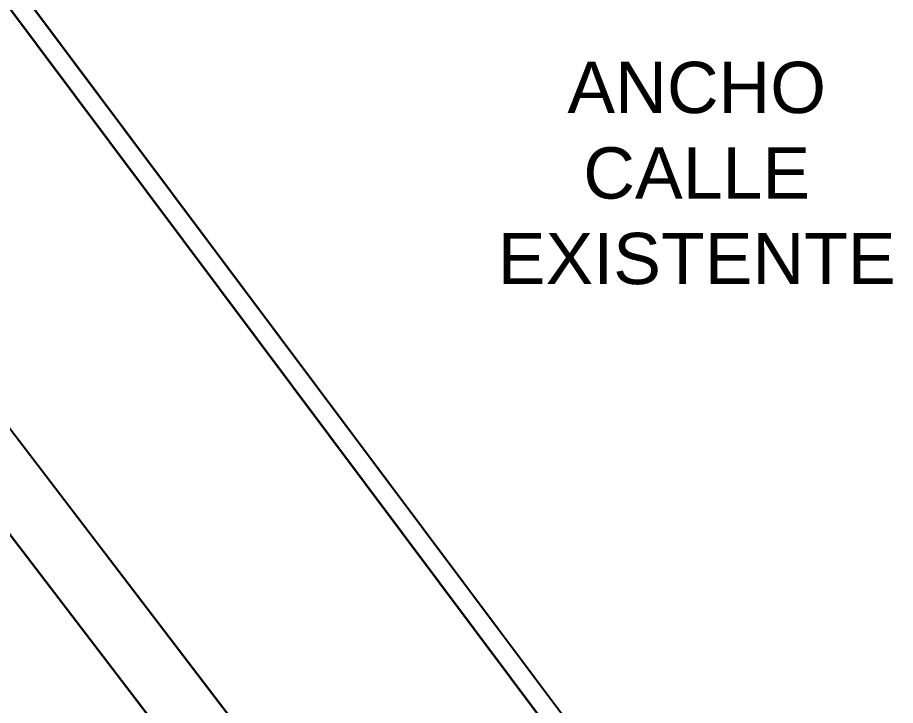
# Model space of a CAD drawing. Header units: millimetres. Extents: x 793 to 3159, y 750 to 2095.
# Drawn here: x 1173.75 to 1180.6, y 980.56 to 985.92 of the extents above; entities that cross this region are included whole.
import ezdxf

# ---------------------------------------------------------------- set-up
doc = ezdxf.new("R2010")
doc.units = ezdxf.units.MM
doc.linetypes.add('CONTINUA', pattern=[0])
for name, color, linetype in [('A-BANQUETA', 8, 'Continuous'), ('A-TEXTO', 2, 'Continuous'), ('barda existente', 240, 'Continuous'), ('GUARNICIONES', 8, 'Continuous'), ('LINEAS DE PAVIEMENTOS', 9, 'Continuous'), ('poligono real existente', 210, 'Continuous')]:
    doc.layers.add(name, color=color, linetype=linetype)
doc.styles.add('kobalt', font='arial.ttf', dxfattribs={"height": 0.15})
doc.styles.get("Standard").update_dxf_attribs({"font": 'arial.ttf'})
doc.linetypes.add('RAYACONTDIAG', pattern='A,0.8,["/",Standard,S=0.08,R=0,X=0.025,Y=-0.04],0', length=0.8)

msp = doc.modelspace()

# ---------------------------------------------------------------- linework, layer by layer
at = {"layer": 'A-BANQUETA', "linetype": 'CONTINUA', "ltscale": 0.5}
for p, q in [((1195.90382, 953.69005, 291.27303), (1150.95891, 1012.42107, 289.64)), ((1195.53621, 953.34773, 293.251), (1150.59026, 1012.07951, 289.63997)), ((1170.34681, 990.46203, -292.89587), (1179.48879, 978.25717, -292.89587)), ((1170.55022, 990.44068, -292.89587), (1179.57698, 978.38924, -292.89587))]:
    msp.add_line(p, q, dxfattribs=at)
at = {"layer": 'barda existente', "linetype": 'Continuous', "ltscale": 10}
for p, q in [((1195.78847, 953.84268, 289.64), (1150.95891, 1012.42107, 289.64)), ((1195.38998, 953.54068, 291.618), (1150.56184, 1012.1172, 289.64))]:
    msp.add_line(p, q, dxfattribs=at)
at = {"layer": 'GUARNICIONES'}
msp.add_line((1170.62127, 990.09562, 292.081), (1179.40313, 978.37049, 292.081), dxfattribs=at)
at = {"layer": 'LINEAS DE PAVIEMENTOS'}
msp.add_line((1170.76075, 990.15961, 292.081), (1179.52319, 978.46041, 292.081), dxfattribs=at)
at = {"layer": 'poligono real existente', "linetype": 'RAYACONTDIAG', "elevation": 293.251}
msp.add_lwpolyline([(1055.37166, 1138.42562), (1109.5674, 1067.16951), (1112.36524, 1063.41754), (1148.03728, 1015.48678), (1150.55876, 1012.12127), (1195.38998, 953.54068), (1226.62171, 912.33106), (1239.42446, 895.99844), (1246.50946, 888.50967), (1253.87555, 881.25301), (1286.05184, 855.41673), (1294.59981, 849.47316), (1303.20501, 843.77574), (1311.87785, 838.04777), (1320.8075, 832.74745), (1329.87651, 827.81192), (1332.03838, 826.86341), (1343.18162, 821.07729)], dxfattribs=at)

# ---------------------------------------------------------------- texts
at = {"layer": 'A-TEXTO', "insert": (1177.49603, 985.57934, 293.72088), "char_height": 0.4, "width": 3.1111909, "attachment_point": 1, "style": 'kobalt'}
msp.add_mtext('\\pxqc;ANCHO CALLE EXISTENTE', dxfattribs=at)

doc.saveas('drawing.dxf')
